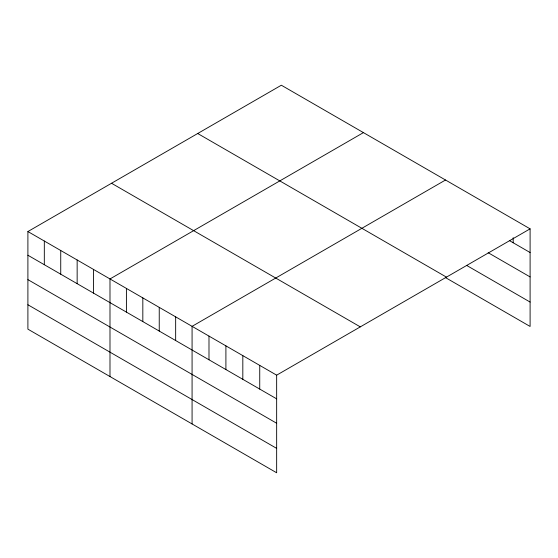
<?xml version="1.0" encoding="UTF-8"?>
<svg xmlns="http://www.w3.org/2000/svg" width="558" height="558" viewBox="0 0 558 558"><rect width="100%" height="100%" fill="white"/><g stroke="black" fill="none" stroke-linecap="round" stroke-linejoin="round"><path stroke-width="0.84" d="M27.9 231.549L276.656 375.164L276.656 472.779L27.9 329.157L27.9 231.549L281.344 85.221L530.1 228.843L530.1 326.451L445.521 277.619M363.432 132.616L109.989 278.944L109.989 376.552M445.521 180.011L192.078 326.339L192.078 423.947M276.656 375.164L530.1 228.843M509.51 240.638L530.1 252.53M488.18 252.718L530.1 276.921M466.851 265.538L530.1 302.059M197.706 133.508L446.463 277.131M111.537 183.261L360.294 326.876M27.9 255.236L276.656 398.851M27.9 279.635L276.656 423.25M27.9 304.766L276.656 448.381M513.186 237.687L513.186 242.765M259.735 365.399L259.735 389.086M242.821 355.634L242.821 379.321M225.906 345.869L225.906 369.556M208.992 336.104L208.992 359.791M175.658 316.86L175.658 340.547M159.239 307.381L159.239 331.068M142.827 297.902L142.827 321.589M126.408 288.423L126.408 312.11M93.57 269.465L93.57 293.152M77.15 259.986L77.15 283.673M60.738 250.507L60.738 274.194M44.319 241.028L44.319 264.715"/></g></svg>
